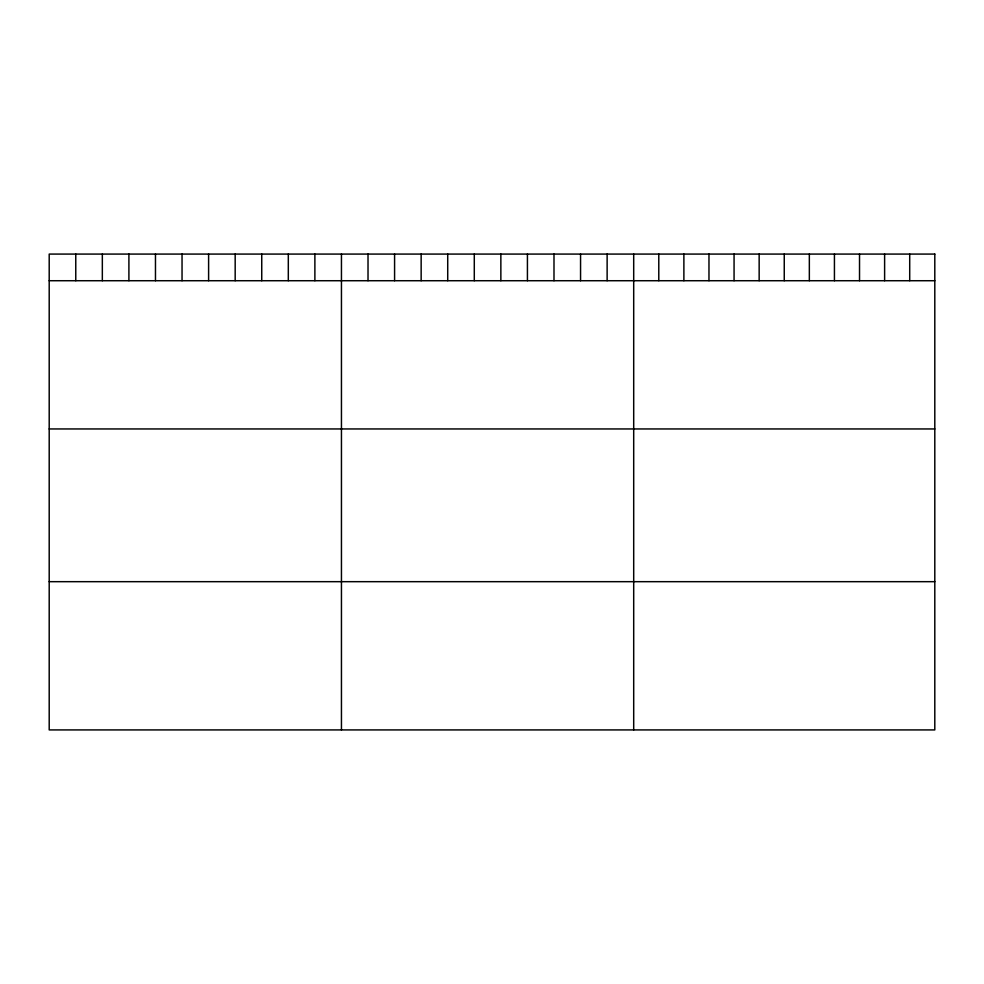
<?xml version="1.0" encoding="UTF-8"?>
<svg xmlns="http://www.w3.org/2000/svg" width="984" height="984" viewBox="0 0 984 984"><rect width="100%" height="100%" fill="white"/><g stroke="black" fill="none" stroke-linecap="round" stroke-linejoin="round"><path stroke-width="1.48" d="M49.2 280.723L934.8 280.723M49.2 428.95L934.8 428.95M49.2 581.679L934.8 581.679M909.708 254.081L909.708 280.723M884.616 254.081L884.616 280.723M859.524 254.081L859.524 280.723M834.432 254.081L834.432 280.723M809.34 254.081L809.34 280.723M784.248 254.081L784.248 280.723M759.156 254.081L759.156 280.723M734.064 254.081L734.064 280.723M708.972 254.081L708.972 280.723M683.88 254.081L683.88 280.723M658.788 254.081L658.788 280.723M633.696 254.081L633.696 729.919M607.128 254.081L607.128 280.723M580.56 254.081L580.56 280.723M553.992 254.081L553.992 280.723M527.424 254.081L527.424 280.723M500.856 254.081L500.856 280.723M474.288 254.081L474.288 280.723M447.72 254.081L447.72 280.723M421.152 254.081L421.152 280.723M394.584 254.081L394.584 280.723M368.016 254.081L368.016 280.723M341.448 254.081L341.448 729.919M314.88 254.081L314.88 280.723M288.312 254.081L288.312 280.723M261.744 254.081L261.744 280.723M235.176 254.081L235.176 280.723M208.608 254.081L208.608 280.723M182.04 254.081L182.04 280.723M155.472 254.081L155.472 280.723M128.904 254.081L128.904 280.723M102.336 254.081L102.336 280.723M75.768 254.081L75.768 280.723M934.8 254.081L49.2 254.081L49.2 729.919L934.8 729.919L934.8 254.081"/></g></svg>
